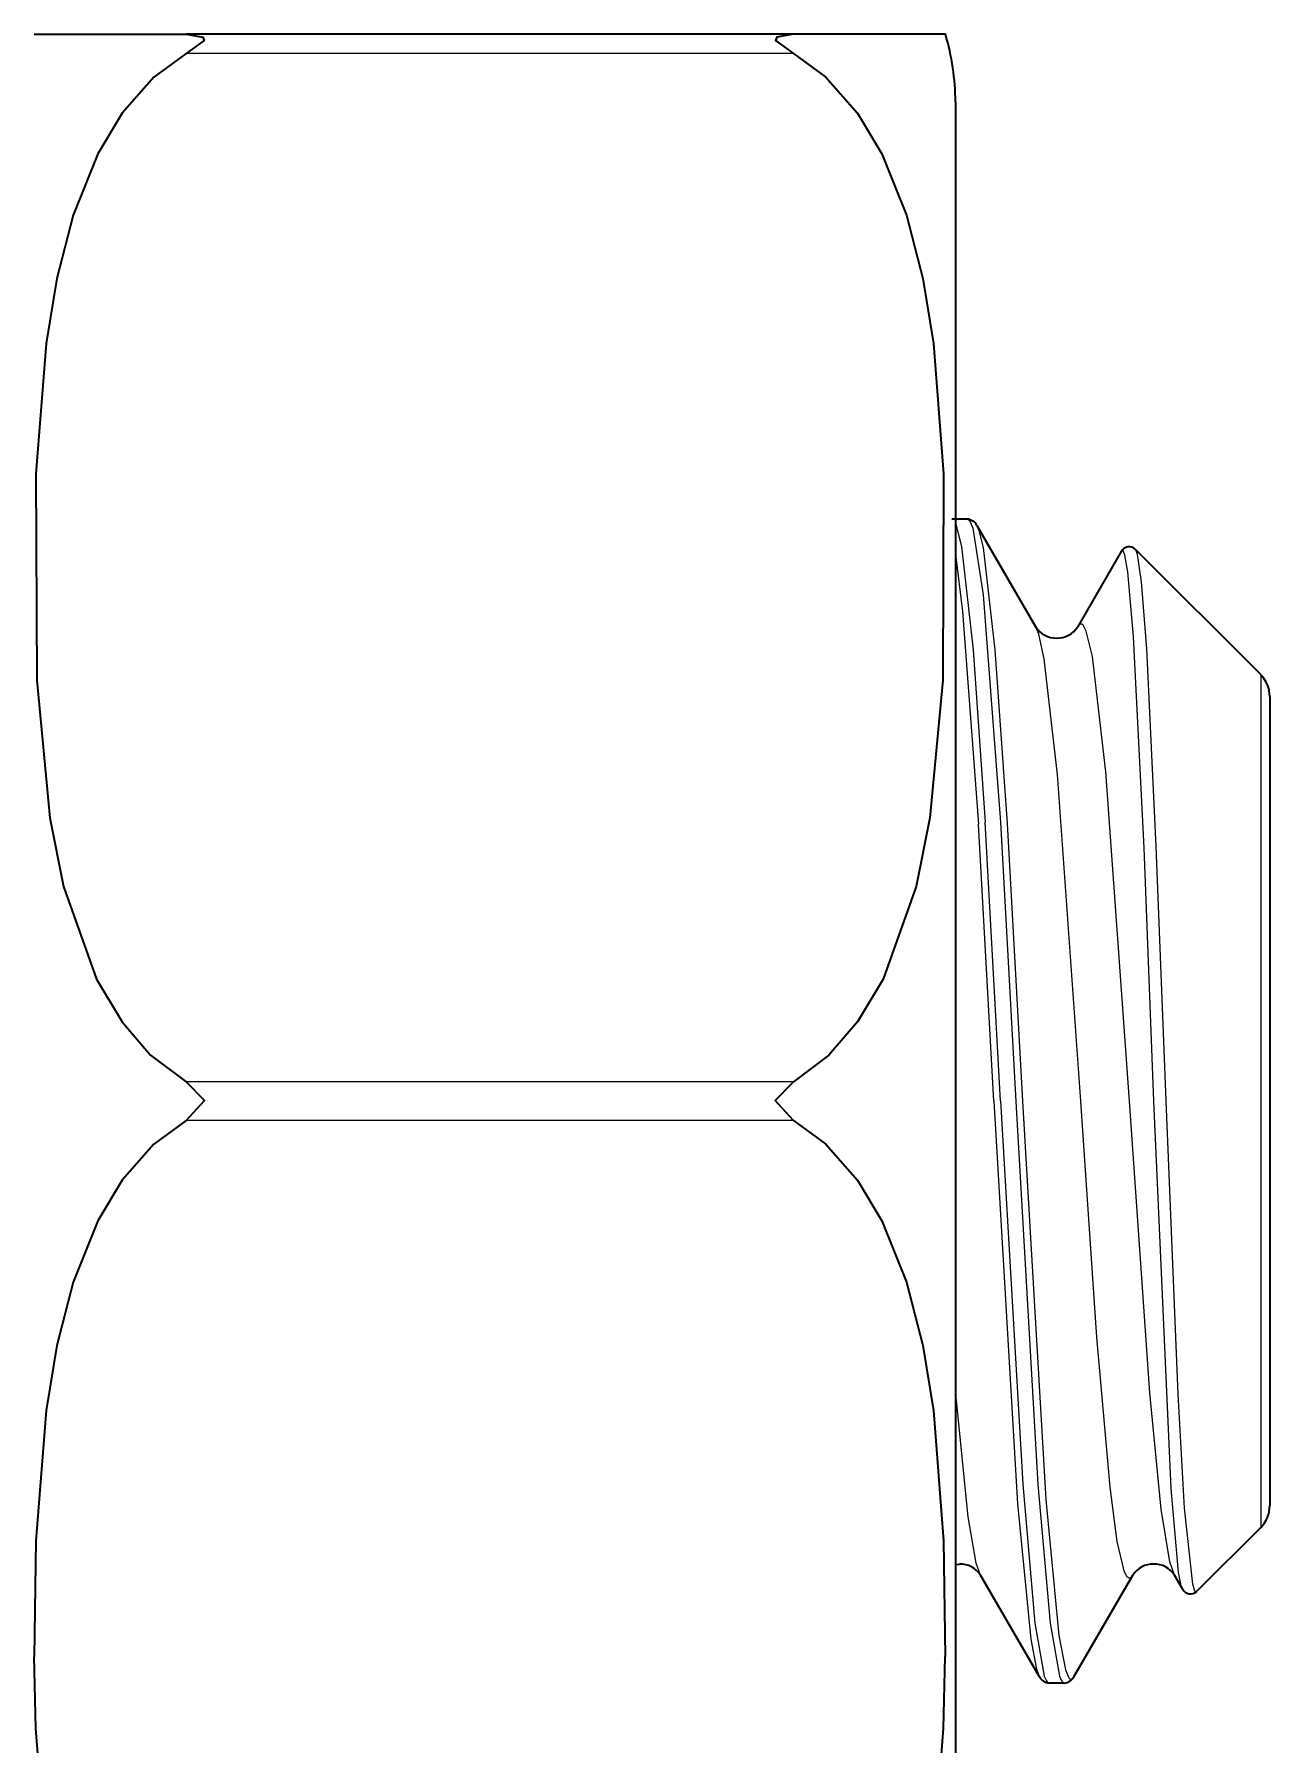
# Model space of a CAD drawing. Extents: x 315 to 857, y 212 to 651.
# Drawn here: x 330.135 to 333.32, y 292.42 to 296.829 of the extents above; entities that cross this region are included whole.
import ezdxf

# ---------------------------------------------------------------- set-up
doc = ezdxf.new("R2010")
doc.units = 0

msp = doc.modelspace()

# ---------------------------------------------------------------- linework, layer by layer
at = {"color": 7, "lineweight": 35, "ltscale": 0.009785}
for p, q in [((330.1355, 296.8292), (330.5269, 296.8292)), ((332.4836, 296.8292), (332.0922, 296.8292))]:
    msp.add_line(p, q, dxfattribs=at)
at = {"color": 7, "lineweight": 35, "ltscale": 0.039131}
msp.add_line((332.0922, 296.8292), (330.5269, 296.8292), dxfattribs=at)
at = {"color": 7, "lineweight": 13, "ltscale": 0.039131}
for p, q in [((332.0922, 296.7792), (330.5269, 296.7792)), ((332.0922, 294.1292), (330.5269, 294.1292)), ((332.0922, 294.0292), (330.5269, 294.0292))]:
    msp.add_line(p, q, dxfattribs=at)
at = {"color": 7, "lineweight": 35, "ltscale": 0.097885}
msp.add_line((332.5095, 296.6546), (332.5095, 292.7392), dxfattribs=at)
at = {"color": 7, "lineweight": 35, "ltscale": 0.000983429}
for p, q in [((332.5401, 295.5792), (332.5007, 295.5792)), ((332.7901, 292.5792), (332.7507, 292.5792))]:
    msp.add_line(p, q, dxfattribs=at)
at = {"color": 7, "lineweight": 35, "ltscale": 0.007572}
for p, q in [((332.5648, 295.5629), (332.7168, 295.3009)), ((332.726, 292.5956), (332.574, 292.8575)), ((332.8148, 292.5956), (332.9668, 292.8575))]:
    msp.add_line(p, q, dxfattribs=at)
at = {"color": 7, "lineweight": 35, "ltscale": 0.005623}
msp.add_line((332.9369, 295.4955), (332.824, 295.3009), dxfattribs=at)
at = {"color": 7, "lineweight": 35, "ltscale": 0.011419}
msp.add_line((333.2962, 295.1784), (332.9733, 295.5013), dxfattribs=at)
at = {"color": 7, "lineweight": 13, "ltscale": 0.014304}
msp.add_line((333.2962, 295.1784), (333.2962, 294.6062), dxfattribs=at)
at = {"color": 7, "lineweight": 35, "ltscale": 0.013569}
msp.add_line((333.3197, 295.1218), (333.3197, 294.5791), dxfattribs=at)
at = {"color": 7, "lineweight": 13, "ltscale": 0.017982}
msp.add_line((332.6257, 294.0801), (332.5859, 294.7983), dxfattribs=at)
at = {"color": 7, "lineweight": 13, "ltscale": 0.018029}
msp.add_line((332.6253, 294.7983), (332.6651, 294.0783), dxfattribs=at)
at = {"color": 7, "lineweight": 13, "ltscale": 0.017865}
msp.add_line((332.6084, 294.0792), (332.5686, 294.7927), dxfattribs=at)
at = {"color": 7, "lineweight": 13, "ltscale": 0.017906}
msp.add_line((332.6426, 294.7944), (332.6824, 294.0792), dxfattribs=at)
at = {"color": 7, "lineweight": 13, "ltscale": 0.016338}
msp.add_line((333.0211, 294.0792), (332.9958, 294.7322), dxfattribs=at)
at = {"color": 7, "lineweight": 13, "ltscale": 0.016383}
msp.add_line((333.0525, 294.0803), (333.0273, 294.7351), dxfattribs=at)
at = {"color": 7, "lineweight": 13, "ltscale": 0.040654}
msp.add_line((333.2962, 294.6062), (333.2962, 292.98), dxfattribs=at)
at = {"color": 7, "lineweight": 35, "ltscale": 0.038561}
msp.add_line((333.3197, 294.5791), (333.3197, 293.0366), dxfattribs=at)
at = {"color": 7, "lineweight": 35, "ltscale": 0.005814}
msp.add_line((333.2962, 292.98), (333.1318, 292.8156), dxfattribs=at)
at = {"color": 7, "lineweight": 35, "ltscale": 0.000272506}
msp.add_line((332.5095, 292.885), (332.5204, 292.8859), dxfattribs=at)
at = {"color": 7, "lineweight": 35, "ltscale": 0.001035}
msp.add_line((333.0948, 292.8217), (333.074, 292.8575), dxfattribs=at)
at = {"color": 7, "lineweight": 35, "ltscale": 0.030886}
msp.add_line((332.5095, 292.7392), (332.5095, 291.5038), dxfattribs=at)
at = {"color": 7, "lineweight": 35}
for points in [[(330.5269, 296.8292), (330.5702, 296.8219), (330.5735, 296.8128), (330.5269, 296.7792)], [(332.0922, 296.8292), (332.0489, 296.8219), (332.0456, 296.8128), (332.0922, 296.7792)], [(330.5269, 296.7792), (330.4438, 296.7183), (330.3619, 296.6253), (330.2991, 296.5206), (330.2355, 296.3625), (330.1934, 296.1993), (330.1661, 296.0316), (330.14, 295.696), (330.1421, 295.1641), (330.1756, 294.809), (330.2109, 294.6321), (330.2961, 294.3939), (330.3618, 294.2833), (330.4354, 294.198), (330.5269, 294.1292)], [(332.0922, 296.7792), (332.1752, 296.7183), (332.2571, 296.6253), (332.3199, 296.5206), (332.3836, 296.3625), (332.4256, 296.1993), (332.453, 296.0316), (332.4791, 295.696), (332.477, 295.1641), (332.4435, 294.809), (332.4081, 294.6321), (332.323, 294.3939), (332.2572, 294.2833), (332.1837, 294.198), (332.0922, 294.1292)], [(330.5269, 294.0292), (330.5741, 294.0809), (330.5269, 294.1292)], [(332.0922, 294.0292), (332.045, 294.0809), (332.0922, 294.1292)], [(330.5269, 294.0292), (330.4438, 293.9683), (330.3619, 293.8753), (330.2991, 293.7706), (330.2355, 293.6125), (330.1934, 293.4493), (330.1661, 293.2816), (330.14, 292.946), (330.1357, 292.648)], [(332.0922, 294.0292), (332.1752, 293.9683), (332.2571, 293.8753), (332.3199, 293.7706), (332.3836, 293.6125), (332.4256, 293.4493), (332.453, 293.2816), (332.4791, 292.946), (332.4833, 292.648)], [(330.5269, 291.3792), (330.4438, 291.4401), (330.3619, 291.5331), (330.2991, 291.6378), (330.2355, 291.7959), (330.1934, 291.9591), (330.1661, 292.1268), (330.14, 292.4624), (330.1357, 292.648)], [(332.0922, 291.3792), (332.1752, 291.4401), (332.2571, 291.5331), (332.3199, 291.6378), (332.3836, 291.7959), (332.4256, 291.9591), (332.453, 292.1268), (332.4791, 292.4624), (332.4833, 292.648)]]:
    msp.add_lwpolyline(points, dxfattribs=at)
at = {"color": 7, "lineweight": 13}
for points in [[(332.5095, 295.57), (332.5252, 295.5088), (332.5551, 295.2426), (332.5859, 294.7983)], [(332.5401, 295.5792), (332.5416, 295.5789), (332.5447, 295.5766), (332.5479, 295.5721), (332.554, 295.5562), (332.5811, 295.3839), (332.6253, 294.7983)], [(332.5648, 295.5629), (332.5701, 295.5503), (332.5807, 295.5058), (332.6112, 295.242), (332.6426, 294.7944)], [(332.5095, 295.4894), (332.528, 295.3413), (332.5686, 294.7927)], [(332.9958, 294.7322), (332.9688, 295.2757), (332.9541, 295.4433), (332.9465, 295.4863), (332.9427, 295.4961), (332.9414, 295.4976), (332.9398, 295.4981), (332.9388, 295.4977), (332.9369, 295.4955)], [(333.0273, 294.7351), (333.0025, 295.2454), (332.9891, 295.4173), (332.9786, 295.4882), (332.9751, 295.4987), (332.9733, 295.5013)], [(332.8329, 294.0792), (332.7729, 294.9208), (332.7385, 295.2189), (332.7241, 295.2831), (332.7168, 295.3009)], [(332.9579, 294.0792), (332.8972, 294.928), (332.8624, 295.225), (332.8465, 295.2906), (332.8384, 295.3057), (332.8343, 295.3084), (332.8302, 295.3079), (332.8261, 295.3041), (332.824, 295.3009)], [(332.6084, 294.0792), (332.6697, 293.041), (332.7036, 292.692), (332.7185, 292.6152), (332.726, 292.5956)], [(332.6257, 294.0801), (332.6829, 293.0918), (332.7143, 292.7335), (332.7384, 292.5972), (332.7439, 292.5848), (332.7466, 292.5812), (332.7494, 292.5794), (332.7507, 292.5792)], [(332.6651, 294.0783), (332.7223, 293.0911), (332.7537, 292.7333), (332.7777, 292.5972), (332.7832, 292.5848), (332.7859, 292.5812), (332.7887, 292.5794), (332.7901, 292.5792)], [(332.6824, 294.0792), (332.7429, 293.0525), (332.7763, 292.7016), (332.7932, 292.6129), (332.8018, 292.5929), (332.8047, 292.5901), (332.8061, 292.5894), (332.8083, 292.5893), (332.8105, 292.5903), (332.8148, 292.5956)], [(332.9668, 292.8575), (332.9628, 292.8521), (332.9608, 292.8506), (332.9577, 292.8499), (332.9562, 292.8501), (332.9532, 292.852), (332.9501, 292.8557), (332.9442, 292.8682), (332.9266, 292.9439), (332.9079, 293.0844), (332.8741, 293.4708), (332.8329, 294.0792)], [(333.074, 292.8575), (333.0622, 292.8914), (333.0396, 293.0278), (333.0103, 293.3276), (332.9579, 294.0792)], [(333.0948, 292.8217), (333.0915, 292.8303), (333.0848, 292.8639), (333.0655, 293.0806), (333.0211, 294.0792)], [(333.1318, 292.8156), (333.1306, 292.8148), (333.1294, 292.8146), (333.1282, 292.8152), (333.1258, 292.8185), (333.121, 292.8337), (333.1002, 293.0297), (333.0835, 293.324), (333.0525, 294.0803)], [(332.574, 292.8575), (332.5631, 292.8878), (332.5421, 293.0078), (332.5098, 293.333)]]:
    msp.add_lwpolyline(points, dxfattribs=at)
at = {"color": 7, "lineweight": 35}
for centre, radius, start, end in [((331.909, 296.6546), 0.6005, 0.0044, 16.9053), ((332.5386, 295.5506), 0.0287, 25.1025, 87.1259), ((332.9573, 295.4852), 0.0227, 45.2793, 153.339), ((332.7694, 295.3358), 0.0632, 213.5255, 270.9181), ((332.7714, 295.3358), 0.0632, 269.0833, 326.4742), ((333.2397, 295.1218), 0.08, 0.0045, 44.9955), ((333.2397, 293.0366), 0.08, 315.0045, 359.9955), ((332.5214, 292.8227), 0.0632, 33.5258, 90.9167), ((333.0194, 292.8227), 0.0632, 89.0819, 146.4745), ((333.0214, 292.8227), 0.0632, 33.5038, 90.9187), ((333.1156, 292.832), 0.0231, 206.4786, 314.5579), ((332.7524, 292.6081), 0.0291, 205.4737, 266.7101), ((332.7884, 292.6081), 0.0291, 273.2924, 334.5405)]:
    msp.add_arc(centre, radius, start, end, dxfattribs=at)

doc.saveas('drawing.dxf')
